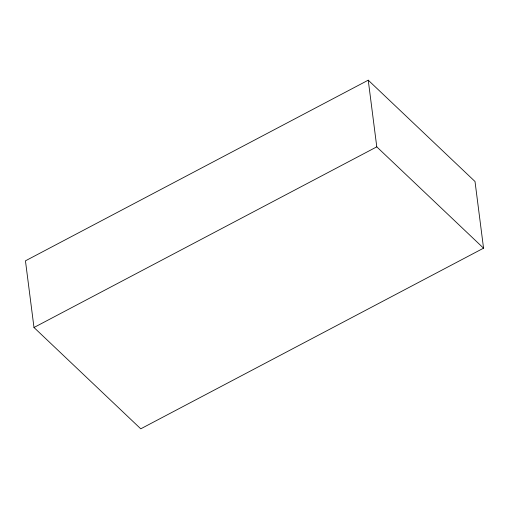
<?xml version="1.0" encoding="UTF-8"?>
<svg xmlns="http://www.w3.org/2000/svg" width="509" height="509" viewBox="0 0 509 509"><rect width="100%" height="100%" fill="white"/><g stroke="black" fill="none" stroke-linecap="round" stroke-linejoin="round"><path stroke-width="0.76" d="M368.242 80.18L25.45 260.824L33.988 327.497L140.758 428.82L483.55 248.176L475.012 181.503L368.242 80.18L376.781 146.853L483.55 248.176M33.988 327.497L376.781 146.853"/></g></svg>
